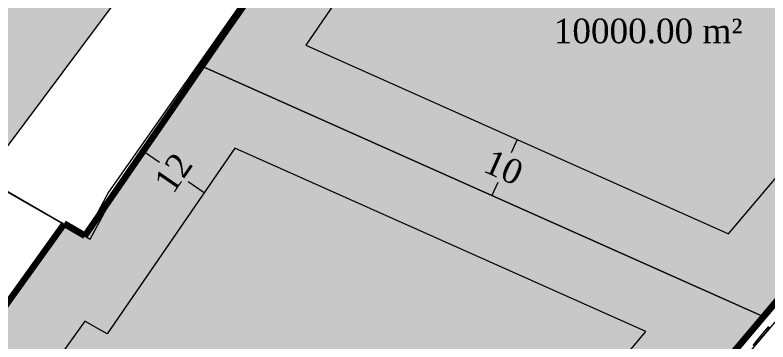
# Model space of a CAD drawing. Header units: metres. Extents: x 478603 to 489313, y 4282657 to 4289463.
# Drawn here: x 480719.9 to 480842.2, y 4288191.4 to 4288244.6 of the extents above; entities that cross this region are included whole.
import ezdxf

# ---------------------------------------------------------------- set-up
doc = ezdxf.new("R2010")
doc.units = ezdxf.units.M
for name, color, linetype, lineweight in [('@PARSEL', 18, 'Continuous', 0), ('ADAKENARI', 18, 'Continuous', 0), ('EYLUL_REV', 8, 'Continuous', 0), ('K_HDO', 30, 'Continuous', 0), ('K_KYO', 1, 'Continuous', 20), ('K_YKO', 33, 'Continuous', 0), ('KALDIRIM', 11, 'Continuous', 0), ('PARSEL_ALN', 207, 'Continuous', 0), ('REVIZE_ONERI_KAM_SNR', 9, 'Continuous', 0), ('ROL_CEPHE', 1, 'Continuous', 0), ('SANAYI_SIYAH', 18, 'Continuous', 0), ('SANAYI_YAZI', 18, 'Continuous', 0), ('SEV_KYO_HDO', 3, 'Continuous', 0), ('SNR_PLANONAMAA', 233, 'Continuous', 0), ('SNR_YAPIYAK', 18, 'Continuous', 0)]:
    doc.layers.add(name, color=color, linetype=linetype, lineweight=lineweight)
doc.styles.get("Standard").update_dxf_attribs({"font": 'times.ttf'})

msp = doc.modelspace()

# ---------------------------------------------------------------- hatches: boundary and pattern name
at = {"layer": 'PARSEL_ALN'}
for points in [[(480806.66, 4288315.73), (480782.11, 4288282.68), (480750.19, 4288236.24), (480841.44, 4288195.54), (480905.66, 4288271.58)], [(480750.19, 4288236.24), (480731.23, 4288208.65), (480727.85, 4288210.6), (480686.29, 4288153.15), (480686.6, 4288152.69), (480772.78, 4288114.24), (480841.44, 4288195.54)]]:
    msp.add_hatch(color=256, dxfattribs=at).paths.add_polyline_path(points)
at = {"layer": 'REVIZE_ONERI_KAM_SNR'}
msp.add_hatch(color=256, dxfattribs=at).paths.add_polyline_path([(480391.37, 4287736.67), (479958.38, 4287021.55), (479846.66, 4286823.22), (479817.89, 4286807.32), (479678.54, 4286593.14), (479667.02, 4286563.36), (479171.87, 4285664.49), (479060.05, 4285423.5), (478955.18, 4285211.94), (478971.57, 4285181.44), (478973.58, 4285138.06), (478896.83, 4284994.41), (478884.26, 4284953.22), (478871.38, 4284822.15), (478829.64, 4284818.29), (478829.64, 4284859.4), (478806.79, 4284865.48), (478716.87, 4284674.35), (478705.55, 4284645.23), (478602.86, 4284697.15), (478665.09, 4284834.56), (478661.84, 4284859.59), (478721.27, 4284982.03), (478734.09, 4284989.86), (478857.78, 4285241.35), (478838.86, 4285277.85), (478831.67, 4285382.6), (478866.61, 4285387.39), (478882.65, 4285289.09), (479341.44, 4286225.89), (479492.42, 4286515.34), (479668.69, 4286852.71), (479834.72, 4287134.36), (480316.15, 4287820.51), (480353.75, 4287856.55), (480321.39, 4287969.42), (480358.64, 4287985.06), (480384.47, 4287906.35), (480463.86, 4288018.44), (480598.66, 4288207.44), (480775.09, 4288481.28), (480856.22, 4288581.77), (481195.87, 4289025.92), (481277.92, 4288967.09), (481191.32, 4288856.62), (480684.78, 4288177.97), (480420.91, 4287781.11), (480447.15, 4287667.53), (480456.56, 4287584.46), (480422.31, 4287581.55), (480417.61, 4287623.09), (480404.49, 4287679.88)])

# ---------------------------------------------------------------- linework, layer by layer
at = {"layer": '@PARSEL', "color": 18}
msp.add_line((480750.19, 4288236.24), (480841.44, 4288195.54), dxfattribs=at)
at = {"layer": 'ADAKENARI', "lineweight": 158}
msp.add_line((481144.6, 4288554.5), (480703.13, 4288031.77), dxfattribs=at)
at = {"layer": 'ADAKENARI', "lineweight": 100}
for p, q in [((480782.11, 4288282.68), (480731.23, 4288208.65)), ((480727.85, 4288210.6), (480686.29, 4288153.15)), ((480731.23, 4288208.65), (480727.85, 4288210.6))]:
    msp.add_line(p, q, dxfattribs=at)
at = {"layer": 'EYLUL_REV'}
msp.add_polyline3d([(480832.87, 4288355.15, 0), (480735.03, 4288215.77, 0), (480731.19, 4288208.56, 0), (480700.34, 4288226.23, 0)], dxfattribs=at)
at = {"layer": 'K_HDO'}
msp.add_polyline3d([(480839.96, 4288190.71, 961.68), (480840.61, 4288191.47, 961.68), (480841.25, 4288192.24, 961.68), (480841.9, 4288193, 961.69), (480842.54, 4288193.77, 961.69)], dxfattribs=at)
at = {"layer": 'K_KYO'}
msp.add_polyline3d([(480839.79, 4288190.86, 964), (480840.43, 4288191.62, 963.99), (480841.08, 4288192.39, 963.99), (480841.72, 4288193.15, 963.98), (480842.37, 4288193.91, 963.97)], dxfattribs=at)
at = {"layer": 'K_YKO'}
msp.add_polyline3d([(480839.97, 4288190.7, 961.73), (480840.62, 4288191.47, 961.73), (480841.26, 4288192.23, 961.73), (480841.91, 4288193, 961.74), (480842.55, 4288193.76, 961.74)], dxfattribs=at)
at = {"layer": 'KALDIRIM'}
msp.add_line((481144.16, 4288550.88), (480702.82, 4288028.3), dxfattribs=at)
at = {"layer": 'PARSEL_ALN'}
for points in [[(480806.66, 4288315.73, 0), (480782.11, 4288282.68, 0), (480750.19, 4288236.24, 0), (480841.44, 4288195.54, 0), (480905.66, 4288271.58, 0), (480806.66, 4288315.73, 0)], [(480806.66, 4288315.73, 0), (480782.11, 4288282.68, 0), (480750.19, 4288236.24, 0), (480841.44, 4288195.54, 0), (480905.66, 4288271.58, 0), (480806.66, 4288315.73, 0)], [(480750.19, 4288236.24, 0), (480731.23, 4288208.65, 0), (480727.85, 4288210.6, 0), (480686.29, 4288153.15, 0), (480686.6, 4288152.69, 0), (480772.78, 4288114.24, 0), (480841.44, 4288195.54, 0), (480750.19, 4288236.24, 0)], [(480750.19, 4288236.24, 0), (480731.23, 4288208.65, 0), (480727.85, 4288210.6, 0), (480686.29, 4288153.15, 0), (480686.6, 4288152.69, 0), (480772.78, 4288114.24, 0), (480841.44, 4288195.54, 0), (480750.19, 4288236.24, 0)]]:
    msp.add_polyline3d(points, close=True, dxfattribs=at)
at = {"layer": 'REVIZE_ONERI_KAM_SNR'}
msp.add_polyline3d([(480384.47, 4287906.35, 0), (480463.86, 4288018.44, 0), (480598.66, 4288207.44, 0), (480775.09, 4288481.28, 0), (480856.22, 4288581.77, 0), (481195.87, 4289025.92, 0), (481277.92, 4288967.09, 0), (481191.32, 4288856.62, 0), (480684.78, 4288177.97, 0), (480420.91, 4287781.11, 0)], dxfattribs=at)
msp.add_polyline3d([(480384.47, 4287906.35, 0), (480463.86, 4288018.44, 0), (480598.66, 4288207.44, 0), (480775.09, 4288481.28, 0), (480856.22, 4288581.77, 0), (481195.87, 4289025.92, 0), (481277.92, 4288967.09, 0), (481191.32, 4288856.62, 0), (480684.78, 4288177.97, 0), (480420.91, 4287781.11, 0)], dxfattribs=at)
msp.add_polyline3d([(480384.47, 4287906.35, 0), (480463.86, 4288018.44, 0), (480598.66, 4288207.44, 0), (480775.09, 4288481.28, 0), (480856.22, 4288581.77, 0), (481195.87, 4289025.92, 0), (481277.92, 4288967.09, 0), (481191.32, 4288856.62, 0), (480684.78, 4288177.97, 0), (480420.91, 4287781.11, 0)], dxfattribs=at)
at = {"layer": 'ROL_CEPHE'}
for p, q in [((480801.45, 4288224.33), (480800.47, 4288222.13)), ((480740.71, 4288222.44), (480743.35, 4288220.63)), ((480750.6, 4288215.65), (480747.97, 4288217.46)), ((480797.37, 4288215.19), (480798.35, 4288217.38))]:
    msp.add_line(p, q, dxfattribs=at)
at = {"layer": 'SANAYI_SIYAH'}
msp.add_line((480841.44, 4288195.54), (480750.19, 4288236.24), dxfattribs=at)
at = {"layer": 'SEV_KYO_HDO'}
msp.add_line((480841.08, 4288192.39, 963.99), (480841.25, 4288192.24, 961.68), dxfattribs=at)
at = {"layer": 'SNR_PLANONAMAA'}
for p, q in [((480735.89, 4288215.25, 942.48), (480833.73, 4288354.62, 942.48)), ((480715.61, 4288217.61, 942.48), (480732.09, 4288208.13, 942.48)), ((480732.09, 4288208.13, 942.48), (480735.89, 4288215.25, 942.48))]:
    msp.add_line(p, q, dxfattribs=at)
at = {"layer": 'SNR_YAPIYAK'}
for p, q in [((480791.88, 4288275.7, 119.22), (480767.1, 4288239.65, 119.22)), ((480835.79, 4288209, 119.22), (480886.58, 4288269.14, 119.22)), ((480767.1, 4288239.65, 119.22), (480835.79, 4288209, 119.22)), ((480755.58, 4288222.89, 119.22), (480734.85, 4288192.72, 119.22)), ((480822.36, 4288193.1, 119.22), (480755.58, 4288222.89, 119.22)), ((480731.23, 4288194.8, 119.22), (480703.3, 4288156.19, 119.22)), ((480734.85, 4288192.72, 119.22), (480731.23, 4288194.8, 119.22)), ((480767.14, 4288127.71, 119.22), (480822.36, 4288193.1, 119.22))]:
    msp.add_line(p, q, dxfattribs=at)

# ---------------------------------------------------------------- texts
at = {"layer": 'ROL_CEPHE'}
for s, rotation, p in [('12', 415.5006, (480745.51, 4288215.3)), ('10', 335.9594, (480795.7, 4288219.22))]:
    msp.add_text(s, height=4, rotation=rotation, dxfattribs=at).set_placement(p)
at = {"layer": 'SANAYI_YAZI'}
msp.add_text('10000.00 m²', height=4, dxfattribs=at).set_placement((480807.41, 4288239.97))

doc.saveas('drawing.dxf')
